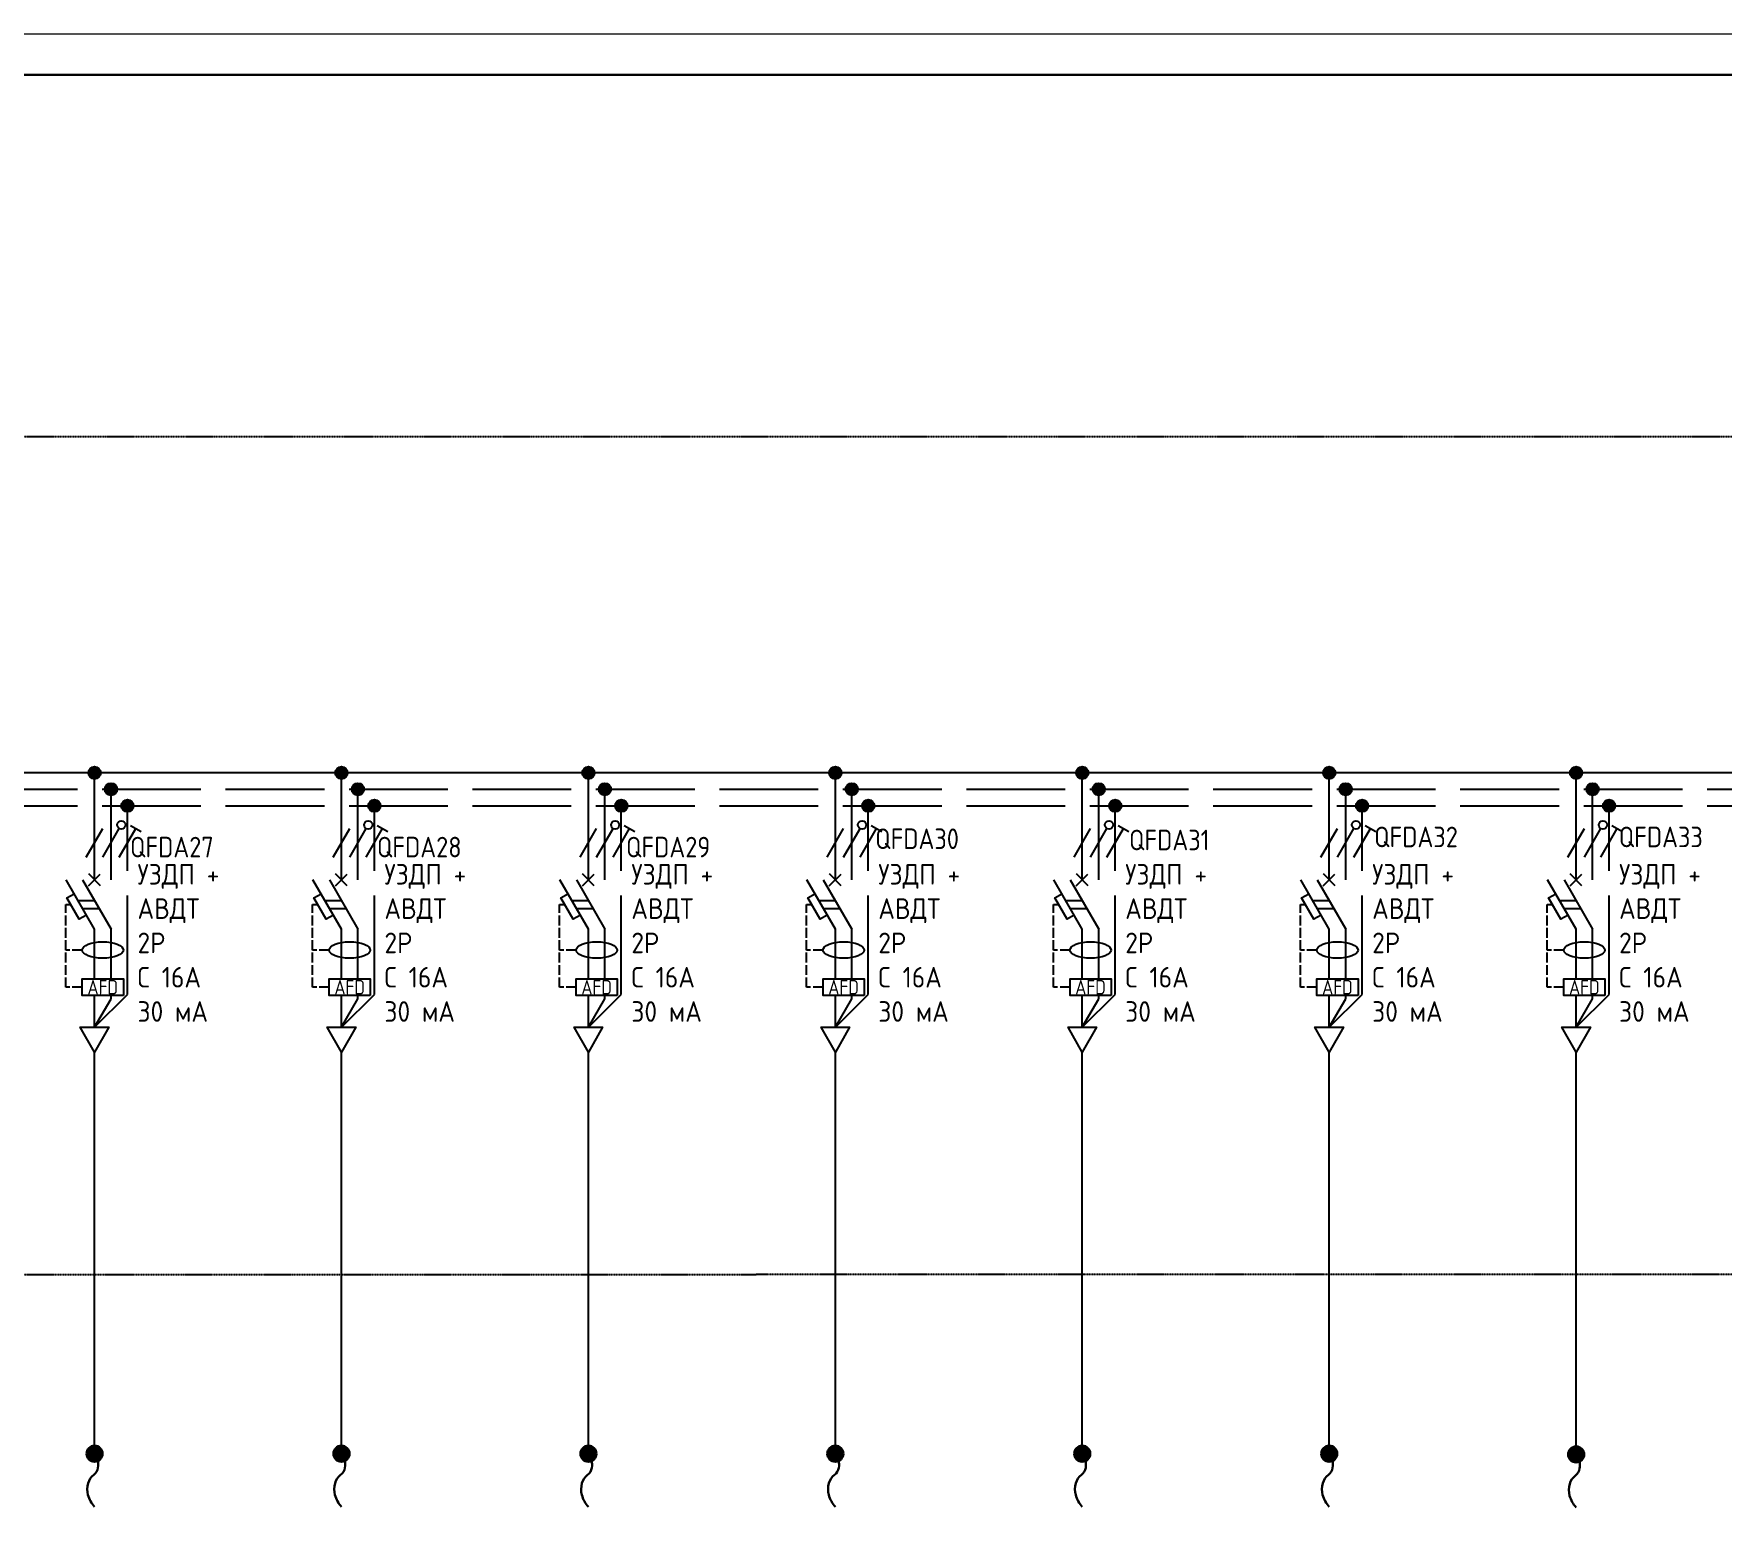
# Model space of a CAD drawing. Header units: millimetres. Extents: x -32 to 417638015, y -35 to 175284279.
# Drawn here: x 514249 to 534762, y 44321 to 62248 of the extents above; entities that cross this region are included whole.
import ezdxf
from ezdxf.enums import TextEntityAlignment as Align

# ---------------------------------------------------------------- set-up
doc = ezdxf.new("R2010")
doc.units = ezdxf.units.MM
doc.linetypes.add('ACAD_ISO02W100', pattern=[15, 12, -3])
doc.linetypes.add('DASHED2', pattern=[0.375, 0.25, -0.125])
for name, color, linetype in [('4_Однолинейная схема', 7, 'Continuous'), ('A-HATCH-WALL', 7, 'Continuous'), ('RAMKA', 7, 'Continuous')]:
    doc.layers.add(name, color=color, linetype=linetype)
doc.layers.add('ЭОМ_Кабельный вывод', color=1, linetype='Continuous', lineweight=35)
doc.styles.add('DS23_Isopeur', font='isocpeur.ttf')
doc.styles.add('GOST Common', font='GOST_Common.ttf', dxfattribs={"width": 0.9, "height": 350})
doc.styles.add('GOST Common ISO', font='GOST_Common.ttf', dxfattribs={"width": 0.9, "height": 2.5})
doc.styles.add('RAMKA', font='isocpeur.ttf', dxfattribs={"oblique": 15, "height": 5})
doc.styles.get("Standard").update_dxf_attribs({"font": 'arial.ttf'})

# ---------------------------------------------------------------- blocks, each defined once
blk = doc.blocks.new('*U1041')
at = {"layer": '4_Однолинейная схема'}
blk.add_line((1109.37, 0), (0, 0), dxfattribs=at)
at = {"layer": '4_Однолинейная схема', "linetype": 'ACAD_ISO02W100'}
for p, q in [((0, -2), (1109.37, -2)), ((0, -4), (1109.37, -4))]:
    blk.add_line(p, q, dxfattribs=at)
blk = doc.blocks.new('*U75')
at = {"lineweight": -2}
h = blk.add_hatch(color=0, dxfattribs=at)
h.dxf.hatch_style = 1
edge = h.paths.add_edge_path()
edge.add_arc((0, 0), 65, 0, 360)
at = {"color": 0, "lineweight": -2}
blk.add_lwpolyline([(0, 0, -0.089362), (26, -58, -0.105459), (28, -113, -0.18734), (-7, -172, 0.159257), (-52, -238, 0.13816), (-53, -334, 0.121425), (0, -430)], format="xyb", dxfattribs=at)
blk.add_circle((0, 0), 65, dxfattribs=at)
at = {"color": 7, "style": 'GOST Common', "width": 0.9}
blk.add_attdef('ОБОРУДОВАНИЕ', (-96, -331), '', height=250, dxfattribs=at)
blk = doc.blocks.new('*U998')
at = {"linetype": 'ByBlock', "lineweight": -2}
blk.add_lwpolyline([(0, -1.02), (0, 47.88)], dxfattribs=at)
at = {"layer": 'ЭОМ_Кабельный вывод', "lineweight": 30, "xscale": 0.015, "yscale": 0.015, "zscale": 0.015}
blk.add_blockref('*U75', (0, -1.02), dxfattribs=at)
at = {"style": 'GOST Common ISO'}
for tag, p in [('1_СТРОКА', (4.43, -0.04)), ('2_СТРОКА', (9.18, -0.04)), ('3_СТРОКА', (13.93, -0.04)), ('4_СТРОКА', (18.38, -0.25)), ('ТРАССА', (-0.32, -0.04))]:
    blk.add_attdef(tag, p, '', height=2.5, rotation=90, dxfattribs=at)
blk = doc.blocks.new('*U1001')
at = {"lineweight": -2}
h = blk.add_hatch(color=256, dxfattribs=at)
h.dxf.hatch_style = 1
edge = h.paths.add_edge_path()
edge.add_arc((0, 0), 0.75, 0, 360)
at = {"layer": 'A-HATCH-WALL', "lineweight": -2}
h = blk.add_hatch(color=256, dxfattribs=at)
h.dxf.hatch_style = 1
edge = h.paths.add_edge_path()
edge.add_arc((2, -2), 0.75, 0, 360)
h = blk.add_hatch(color=256, dxfattribs=at)
h.dxf.hatch_style = 1
edge = h.paths.add_edge_path()
edge.add_arc((4, -4), 0.75, 0, 360)
at = {"lineweight": -2}
for points in [[(0, -13), (0, 0)], [(0.71, -13.71), (-0.71, -12.29)], [(0, -25.05), (0, -19), (-3.46, -13)], [(-1.46, -13), (2, -19)], [(-0.73, -13.73), (0.69, -12.31)], [(-0.98, -17.3), (-1.85, -17.8), (-3.35, -15.2), (-2.48, -14.7)], [(-2.02, -15.5), (-0.02, -15.5)], [(-1.44, -16.5), (0.56, -16.5)], [(0, -30.92), (0, -27.05)]]:
    blk.add_lwpolyline(points, dxfattribs=at)
at = {"linetype": 'ACAD_ISO02W100', "lineweight": -2}
for points in [[(2, -13), (2, -2)], [(4, -26.92), (4, -4)], [(2, -25.05), (2, -19)], [(0, -30.92), (4, -26.92)], [(0, -30.92), (2, -27.46), (2, -26.97)]]:
    blk.add_lwpolyline(points, dxfattribs=at)
at = {"color": 1, "lineweight": -2}
for points in [[(-1, -10.23), (1, -6.77)], [(1, -10.23), (3, -6.77)], [(3, -10.23), (5, -6.77)], [(4.35, -6.39), (5.65, -7.14)]]:
    blk.add_lwpolyline(points, dxfattribs=at)
at = {"color": 1, "linetype": 'ACAD_ISO02W100', "lineweight": -2, "ltscale": 0.1}
for points in [[(-3.5, -21.53), (-3.5, -21.53), (-3.5, -16), (-2.89, -16)], [(-1.5, -21.53), (-3.5, -21.53)], [(-1.5, -26.05), (-3.5, -26.05), (-3.5, -21.53)]]:
    blk.add_lwpolyline(points, dxfattribs=at)
at = {"lineweight": -2}
blk.add_lwpolyline([(0, -33.92), (-1.73, -30.92), (1.73, -30.92)], close=True, dxfattribs=at)
for centre in [(0, 0), (2, -2), (4, -4)]:
    blk.add_circle(centre, 0.75, dxfattribs=at)
at = {"color": 1, "lineweight": -2}
blk.add_circle((3.25, -6.33), 0.5, dxfattribs=at)
at = {"lineweight": -2}
blk.add_ellipse((1, -21.53), major_axis=(2.5, 0), ratio=0.4, dxfattribs=at)
at = {"style": 'GOST Common ISO', "width": 0.9}
blk.add_attdef('ФАЗА', text='', height=2.5, dxfattribs=at).set_placement((0, 2), align=Align.CENTER)
at = {"lineweight": -2}
blk.add_wipeout([(-1.49, -25.05), (3.5, -25.05), (3.5, -27.05), (-1.49, -27.05)], dxfattribs=at)
blk.add_lwpolyline([(3.5, -27.05), (-1.49, -27.05), (-1.49, -25.05), (3.5, -25.05)], close=True, dxfattribs=at)
at = {"lineweight": -2, "insert": (1, -26.05), "char_height": 1.75, "attachment_point": 5, "style": 'GOST Common ISO'}
blk.add_mtext_dynamic_manual_height_columns('AFD', width=4.9912, gutter_width=12.5, heights=[0], dxfattribs=at)
blk = doc.blocks.new('*U948')
at = {"linetype": 'ByBlock', "lineweight": -2}
blk.add_lwpolyline([(0, -1.02), (0, 47.88)], dxfattribs=at)
at = {"layer": 'ЭОМ_Кабельный вывод', "lineweight": 30, "xscale": 0.015, "yscale": 0.015, "zscale": 0.015}
blk.add_blockref('*U75', (0, -1.02), dxfattribs=at)
at = {"style": 'GOST Common ISO'}
for tag, p in [('1_СТРОКА', (4.43, -0.04)), ('2_СТРОКА', (9.18, -0.04)), ('3_СТРОКА', (13.93, -0.04)), ('4_СТРОКА', (18.38, -0.25)), ('ТРАССА', (-0.32, -0.04))]:
    blk.add_attdef(tag, p, '', height=2.5, rotation=90, dxfattribs=at)
blk = doc.blocks.new('*U951')
at = {"lineweight": -2}
h = blk.add_hatch(color=256, dxfattribs=at)
h.dxf.hatch_style = 1
edge = h.paths.add_edge_path()
edge.add_arc((0, 0), 0.75, 0, 360)
at = {"layer": 'A-HATCH-WALL', "lineweight": -2}
h = blk.add_hatch(color=256, dxfattribs=at)
h.dxf.hatch_style = 1
edge = h.paths.add_edge_path()
edge.add_arc((2, -2), 0.75, 0, 360)
h = blk.add_hatch(color=256, dxfattribs=at)
h.dxf.hatch_style = 1
edge = h.paths.add_edge_path()
edge.add_arc((4, -4), 0.75, 0, 360)
at = {"lineweight": -2}
for points in [[(0, -13), (0, 0)], [(0.71, -13.71), (-0.71, -12.29)], [(0, -25.05), (0, -19), (-3.46, -13)], [(-1.46, -13), (2, -19)], [(-0.73, -13.73), (0.69, -12.31)], [(-0.98, -17.3), (-1.85, -17.8), (-3.35, -15.2), (-2.48, -14.7)], [(-2.02, -15.5), (-0.02, -15.5)], [(-1.44, -16.5), (0.56, -16.5)], [(0, -30.92), (0, -27.05)]]:
    blk.add_lwpolyline(points, dxfattribs=at)
at = {"linetype": 'ACAD_ISO02W100', "lineweight": -2}
for points in [[(2, -13), (2, -2)], [(4, -26.92), (4, -4)], [(2, -25.05), (2, -19)], [(0, -30.92), (4, -26.92)], [(0, -30.92), (2, -27.46), (2, -26.97)]]:
    blk.add_lwpolyline(points, dxfattribs=at)
at = {"color": 1, "lineweight": -2}
for points in [[(-1, -10.23), (1, -6.77)], [(1, -10.23), (3, -6.77)], [(3, -10.23), (5, -6.77)], [(4.35, -6.39), (5.65, -7.14)]]:
    blk.add_lwpolyline(points, dxfattribs=at)
at = {"color": 1, "linetype": 'ACAD_ISO02W100', "lineweight": -2, "ltscale": 0.1}
for points in [[(-3.5, -21.53), (-3.5, -21.53), (-3.5, -16), (-2.89, -16)], [(-1.5, -21.53), (-3.5, -21.53)], [(-1.5, -26.05), (-3.5, -26.05), (-3.5, -21.53)]]:
    blk.add_lwpolyline(points, dxfattribs=at)
at = {"lineweight": -2}
blk.add_lwpolyline([(0, -33.92), (-1.73, -30.92), (1.73, -30.92)], close=True, dxfattribs=at)
for centre in [(0, 0), (2, -2), (4, -4)]:
    blk.add_circle(centre, 0.75, dxfattribs=at)
at = {"color": 1, "lineweight": -2}
blk.add_circle((3.25, -6.33), 0.5, dxfattribs=at)
at = {"lineweight": -2}
blk.add_ellipse((1, -21.53), major_axis=(2.5, 0), ratio=0.4, dxfattribs=at)
at = {"style": 'GOST Common ISO', "width": 0.9}
blk.add_attdef('ФАЗА', text='', height=2.5, dxfattribs=at).set_placement((0, 2), align=Align.CENTER)
at = {"lineweight": -2}
blk.add_wipeout([(-1.49, -25.05), (3.5, -25.05), (3.5, -27.05), (-1.49, -27.05)], dxfattribs=at)
blk.add_lwpolyline([(3.5, -27.05), (-1.49, -27.05), (-1.49, -25.05), (3.5, -25.05)], close=True, dxfattribs=at)
at = {"lineweight": -2, "insert": (1, -26.05), "char_height": 1.75, "attachment_point": 5, "style": 'GOST Common ISO'}
blk.add_mtext_dynamic_manual_height_columns('AFD', width=4.9912, gutter_width=12.5, heights=[0], dxfattribs=at)
blk = doc.blocks.new('*U952')
at = {"linetype": 'ByBlock', "lineweight": -2}
blk.add_lwpolyline([(0, -1.02), (0, 47.88)], dxfattribs=at)
at = {"layer": 'ЭОМ_Кабельный вывод', "lineweight": 30, "xscale": 0.015, "yscale": 0.015, "zscale": 0.015}
blk.add_blockref('*U75', (0, -1.02), dxfattribs=at)
at = {"style": 'GOST Common ISO'}
for tag, p in [('1_СТРОКА', (4.43, -0.04)), ('2_СТРОКА', (9.18, -0.04)), ('3_СТРОКА', (13.93, -0.04)), ('4_СТРОКА', (18.38, -0.25)), ('ТРАССА', (-0.32, -0.04))]:
    blk.add_attdef(tag, p, '', height=2.5, rotation=90, dxfattribs=at)
blk = doc.blocks.new('*U992')
at = {"lineweight": -2}
h = blk.add_hatch(color=256, dxfattribs=at)
h.dxf.hatch_style = 1
edge = h.paths.add_edge_path()
edge.add_arc((0, 0), 0.75, 0, 360)
at = {"layer": 'A-HATCH-WALL', "lineweight": -2}
h = blk.add_hatch(color=256, dxfattribs=at)
h.dxf.hatch_style = 1
edge = h.paths.add_edge_path()
edge.add_arc((2, -2), 0.75, 0, 360)
h = blk.add_hatch(color=256, dxfattribs=at)
h.dxf.hatch_style = 1
edge = h.paths.add_edge_path()
edge.add_arc((4, -4), 0.75, 0, 360)
at = {"lineweight": -2}
for points in [[(0, -13), (0, 0)], [(0.71, -13.71), (-0.71, -12.29)], [(0, -25.05), (0, -19), (-3.46, -13)], [(-1.46, -13), (2, -19)], [(-0.73, -13.73), (0.69, -12.31)], [(-0.98, -17.3), (-1.85, -17.8), (-3.35, -15.2), (-2.48, -14.7)], [(-2.02, -15.5), (-0.02, -15.5)], [(-1.44, -16.5), (0.56, -16.5)], [(0, -30.92), (0, -27.05)]]:
    blk.add_lwpolyline(points, dxfattribs=at)
at = {"linetype": 'ACAD_ISO02W100', "lineweight": -2}
for points in [[(2, -13), (2, -2)], [(4, -26.92), (4, -4)], [(2, -25.05), (2, -19)], [(0, -30.92), (4, -26.92)], [(0, -30.92), (2, -27.46), (2, -26.97)]]:
    blk.add_lwpolyline(points, dxfattribs=at)
at = {"color": 1, "lineweight": -2}
for points in [[(-1, -10.23), (1, -6.77)], [(1, -10.23), (3, -6.77)], [(3, -10.23), (5, -6.77)], [(4.35, -6.39), (5.65, -7.14)]]:
    blk.add_lwpolyline(points, dxfattribs=at)
at = {"color": 1, "linetype": 'ACAD_ISO02W100', "lineweight": -2, "ltscale": 0.1}
for points in [[(-3.5, -21.53), (-3.5, -21.53), (-3.5, -16), (-2.89, -16)], [(-1.5, -21.53), (-3.5, -21.53)], [(-1.5, -26.05), (-3.5, -26.05), (-3.5, -21.53)]]:
    blk.add_lwpolyline(points, dxfattribs=at)
at = {"lineweight": -2}
blk.add_lwpolyline([(0, -33.92), (-1.73, -30.92), (1.73, -30.92)], close=True, dxfattribs=at)
for centre in [(0, 0), (2, -2), (4, -4)]:
    blk.add_circle(centre, 0.75, dxfattribs=at)
at = {"color": 1, "lineweight": -2}
blk.add_circle((3.25, -6.33), 0.5, dxfattribs=at)
at = {"lineweight": -2}
blk.add_ellipse((1, -21.53), major_axis=(2.5, 0), ratio=0.4, dxfattribs=at)
at = {"style": 'GOST Common ISO', "width": 0.9}
blk.add_attdef('ФАЗА', text='', height=2.5, dxfattribs=at).set_placement((0, 2), align=Align.CENTER)
at = {"lineweight": -2}
blk.add_wipeout([(-1.49, -25.05), (3.5, -25.05), (3.5, -27.05), (-1.49, -27.05)], dxfattribs=at)
blk.add_lwpolyline([(3.5, -27.05), (-1.49, -27.05), (-1.49, -25.05), (3.5, -25.05)], close=True, dxfattribs=at)
at = {"lineweight": -2, "insert": (1, -26.05), "char_height": 1.75, "attachment_point": 5, "style": 'GOST Common ISO'}
blk.add_mtext_dynamic_manual_height_columns('AFD', width=4.9912, gutter_width=12.5, heights=[0], dxfattribs=at)
blk = doc.blocks.new('*U993')
at = {"linetype": 'ByBlock', "lineweight": -2}
blk.add_lwpolyline([(0, -1.02), (0, 47.88)], dxfattribs=at)
at = {"layer": 'ЭОМ_Кабельный вывод', "lineweight": 30, "xscale": 0.015, "yscale": 0.015, "zscale": 0.015}
blk.add_blockref('*U75', (0, -1.02), dxfattribs=at)
at = {"style": 'GOST Common ISO'}
for tag, p in [('1_СТРОКА', (4.43, -0.04)), ('2_СТРОКА', (9.18, -0.04)), ('3_СТРОКА', (13.93, -0.04)), ('4_СТРОКА', (18.38, -0.25)), ('ТРАССА', (-0.32, -0.04))]:
    blk.add_attdef(tag, p, '', height=2.5, rotation=90, dxfattribs=at)
blk = doc.blocks.new('*U996')
at = {"lineweight": -2}
h = blk.add_hatch(color=256, dxfattribs=at)
h.dxf.hatch_style = 1
edge = h.paths.add_edge_path()
edge.add_arc((0, 0), 0.75, 0, 360)
at = {"layer": 'A-HATCH-WALL', "lineweight": -2}
h = blk.add_hatch(color=256, dxfattribs=at)
h.dxf.hatch_style = 1
edge = h.paths.add_edge_path()
edge.add_arc((2, -2), 0.75, 0, 360)
h = blk.add_hatch(color=256, dxfattribs=at)
h.dxf.hatch_style = 1
edge = h.paths.add_edge_path()
edge.add_arc((4, -4), 0.75, 0, 360)
at = {"lineweight": -2}
for points in [[(0, -13), (0, 0)], [(0.71, -13.71), (-0.71, -12.29)], [(0, -25.05), (0, -19), (-3.46, -13)], [(-1.46, -13), (2, -19)], [(-0.73, -13.73), (0.69, -12.31)], [(-0.98, -17.3), (-1.85, -17.8), (-3.35, -15.2), (-2.48, -14.7)], [(-2.02, -15.5), (-0.02, -15.5)], [(-1.44, -16.5), (0.56, -16.5)], [(0, -30.92), (0, -27.05)]]:
    blk.add_lwpolyline(points, dxfattribs=at)
at = {"linetype": 'ACAD_ISO02W100', "lineweight": -2}
for points in [[(2, -13), (2, -2)], [(4, -26.92), (4, -4)], [(2, -25.05), (2, -19)], [(0, -30.92), (4, -26.92)], [(0, -30.92), (2, -27.46), (2, -26.97)]]:
    blk.add_lwpolyline(points, dxfattribs=at)
at = {"color": 1, "lineweight": -2}
for points in [[(-1, -10.23), (1, -6.77)], [(1, -10.23), (3, -6.77)], [(3, -10.23), (5, -6.77)], [(4.35, -6.39), (5.65, -7.14)]]:
    blk.add_lwpolyline(points, dxfattribs=at)
at = {"color": 1, "linetype": 'ACAD_ISO02W100', "lineweight": -2, "ltscale": 0.1}
for points in [[(-3.5, -21.53), (-3.5, -21.53), (-3.5, -16), (-2.89, -16)], [(-1.5, -21.53), (-3.5, -21.53)], [(-1.5, -26.05), (-3.5, -26.05), (-3.5, -21.53)]]:
    blk.add_lwpolyline(points, dxfattribs=at)
at = {"lineweight": -2}
blk.add_lwpolyline([(0, -33.92), (-1.73, -30.92), (1.73, -30.92)], close=True, dxfattribs=at)
for centre in [(0, 0), (2, -2), (4, -4)]:
    blk.add_circle(centre, 0.75, dxfattribs=at)
at = {"color": 1, "lineweight": -2}
blk.add_circle((3.25, -6.33), 0.5, dxfattribs=at)
at = {"lineweight": -2}
blk.add_ellipse((1, -21.53), major_axis=(2.5, 0), ratio=0.4, dxfattribs=at)
at = {"style": 'GOST Common ISO', "width": 0.9}
blk.add_attdef('ФАЗА', text='', height=2.5, dxfattribs=at).set_placement((0, 2), align=Align.CENTER)
at = {"lineweight": -2}
blk.add_wipeout([(-1.49, -25.05), (3.5, -25.05), (3.5, -27.05), (-1.49, -27.05)], dxfattribs=at)
blk.add_lwpolyline([(3.5, -27.05), (-1.49, -27.05), (-1.49, -25.05), (3.5, -25.05)], close=True, dxfattribs=at)
at = {"lineweight": -2, "insert": (1, -26.05), "char_height": 1.75, "attachment_point": 5, "style": 'GOST Common ISO'}
blk.add_mtext_dynamic_manual_height_columns('AFD', width=4.9912, gutter_width=12.5, heights=[0], dxfattribs=at)
blk = doc.blocks.new('*U962')
at = {"linetype": 'ByBlock', "lineweight": -2}
blk.add_lwpolyline([(0, -1.02), (0, 47.88)], dxfattribs=at)
at = {"layer": 'ЭОМ_Кабельный вывод', "lineweight": 30, "xscale": 0.015, "yscale": 0.015, "zscale": 0.015}
blk.add_blockref('*U75', (0, -1.02), dxfattribs=at)
at = {"style": 'GOST Common ISO'}
for tag, p in [('1_СТРОКА', (4.43, -0.04)), ('2_СТРОКА', (9.18, -0.04)), ('3_СТРОКА', (13.93, -0.04)), ('4_СТРОКА', (18.38, -0.25)), ('ТРАССА', (-0.32, -0.04))]:
    blk.add_attdef(tag, p, '', height=2.5, rotation=90, dxfattribs=at)
blk = doc.blocks.new('*U965')
at = {"lineweight": -2}
h = blk.add_hatch(color=256, dxfattribs=at)
h.dxf.hatch_style = 1
edge = h.paths.add_edge_path()
edge.add_arc((0, 0), 0.75, 0, 360)
at = {"layer": 'A-HATCH-WALL', "lineweight": -2}
h = blk.add_hatch(color=256, dxfattribs=at)
h.dxf.hatch_style = 1
edge = h.paths.add_edge_path()
edge.add_arc((2, -2), 0.75, 0, 360)
h = blk.add_hatch(color=256, dxfattribs=at)
h.dxf.hatch_style = 1
edge = h.paths.add_edge_path()
edge.add_arc((4, -4), 0.75, 0, 360)
at = {"lineweight": -2}
for points in [[(0, -13), (0, 0)], [(0.71, -13.71), (-0.71, -12.29)], [(0, -25.05), (0, -19), (-3.46, -13)], [(-1.46, -13), (2, -19)], [(-0.73, -13.73), (0.69, -12.31)], [(-0.98, -17.3), (-1.85, -17.8), (-3.35, -15.2), (-2.48, -14.7)], [(-2.02, -15.5), (-0.02, -15.5)], [(-1.44, -16.5), (0.56, -16.5)], [(0, -30.92), (0, -27.05)]]:
    blk.add_lwpolyline(points, dxfattribs=at)
at = {"linetype": 'ACAD_ISO02W100', "lineweight": -2}
for points in [[(2, -13), (2, -2)], [(4, -26.92), (4, -4)], [(2, -25.05), (2, -19)], [(0, -30.92), (4, -26.92)], [(0, -30.92), (2, -27.46), (2, -26.97)]]:
    blk.add_lwpolyline(points, dxfattribs=at)
at = {"color": 1, "lineweight": -2}
for points in [[(-1, -10.23), (1, -6.77)], [(1, -10.23), (3, -6.77)], [(3, -10.23), (5, -6.77)], [(4.35, -6.39), (5.65, -7.14)]]:
    blk.add_lwpolyline(points, dxfattribs=at)
at = {"color": 1, "linetype": 'ACAD_ISO02W100', "lineweight": -2, "ltscale": 0.1}
for points in [[(-3.5, -21.53), (-3.5, -21.53), (-3.5, -16), (-2.89, -16)], [(-1.5, -21.53), (-3.5, -21.53)], [(-1.5, -26.05), (-3.5, -26.05), (-3.5, -21.53)]]:
    blk.add_lwpolyline(points, dxfattribs=at)
at = {"lineweight": -2}
blk.add_lwpolyline([(0, -33.92), (-1.73, -30.92), (1.73, -30.92)], close=True, dxfattribs=at)
for centre in [(0, 0), (2, -2), (4, -4)]:
    blk.add_circle(centre, 0.75, dxfattribs=at)
at = {"color": 1, "lineweight": -2}
blk.add_circle((3.25, -6.33), 0.5, dxfattribs=at)
at = {"lineweight": -2}
blk.add_ellipse((1, -21.53), major_axis=(2.5, 0), ratio=0.4, dxfattribs=at)
at = {"style": 'GOST Common ISO', "width": 0.9}
blk.add_attdef('ФАЗА', text='', height=2.5, dxfattribs=at).set_placement((0, 2), align=Align.CENTER)
at = {"lineweight": -2}
blk.add_wipeout([(-1.49, -25.05), (3.5, -25.05), (3.5, -27.05), (-1.49, -27.05)], dxfattribs=at)
blk.add_lwpolyline([(3.5, -27.05), (-1.49, -27.05), (-1.49, -25.05), (3.5, -25.05)], close=True, dxfattribs=at)
at = {"lineweight": -2, "insert": (1, -26.05), "char_height": 1.75, "attachment_point": 5, "style": 'GOST Common ISO'}
blk.add_mtext_dynamic_manual_height_columns('AFD', width=4.9912, gutter_width=12.5, heights=[0], dxfattribs=at)
blk = doc.blocks.new('*U966')
at = {"lineweight": -2}
h = blk.add_hatch(color=256, dxfattribs=at)
h.dxf.hatch_style = 1
edge = h.paths.add_edge_path()
edge.add_arc((0, 0), 0.75, 0, 360)
at = {"layer": 'A-HATCH-WALL', "lineweight": -2}
h = blk.add_hatch(color=256, dxfattribs=at)
h.dxf.hatch_style = 1
edge = h.paths.add_edge_path()
edge.add_arc((2, -2), 0.75, 0, 360)
h = blk.add_hatch(color=256, dxfattribs=at)
h.dxf.hatch_style = 1
edge = h.paths.add_edge_path()
edge.add_arc((4, -4), 0.75, 0, 360)
at = {"lineweight": -2}
for points in [[(0, -13), (0, 0)], [(0.71, -13.71), (-0.71, -12.29)], [(0, -25.05), (0, -19), (-3.46, -13)], [(-1.46, -13), (2, -19)], [(-0.73, -13.73), (0.69, -12.31)], [(-0.98, -17.3), (-1.85, -17.8), (-3.35, -15.2), (-2.48, -14.7)], [(-2.02, -15.5), (-0.02, -15.5)], [(-1.44, -16.5), (0.56, -16.5)], [(0, -30.92), (0, -27.05)]]:
    blk.add_lwpolyline(points, dxfattribs=at)
at = {"linetype": 'ACAD_ISO02W100', "lineweight": -2}
for points in [[(2, -13), (2, -2)], [(4, -26.92), (4, -4)], [(2, -25.05), (2, -19)], [(0, -30.92), (4, -26.92)], [(0, -30.92), (2, -27.46), (2, -26.97)]]:
    blk.add_lwpolyline(points, dxfattribs=at)
at = {"color": 1, "lineweight": -2}
for points in [[(-1, -10.23), (1, -6.77)], [(1, -10.23), (3, -6.77)], [(3, -10.23), (5, -6.77)], [(4.35, -6.39), (5.65, -7.14)]]:
    blk.add_lwpolyline(points, dxfattribs=at)
at = {"color": 1, "linetype": 'ACAD_ISO02W100', "lineweight": -2, "ltscale": 0.1}
for points in [[(-3.5, -21.53), (-3.5, -21.53), (-3.5, -16), (-2.89, -16)], [(-1.5, -21.53), (-3.5, -21.53)], [(-1.5, -26.05), (-3.5, -26.05), (-3.5, -21.53)]]:
    blk.add_lwpolyline(points, dxfattribs=at)
at = {"lineweight": -2}
blk.add_lwpolyline([(0, -33.92), (-1.73, -30.92), (1.73, -30.92)], close=True, dxfattribs=at)
for centre in [(0, 0), (2, -2), (4, -4)]:
    blk.add_circle(centre, 0.75, dxfattribs=at)
at = {"color": 1, "lineweight": -2}
blk.add_circle((3.25, -6.33), 0.5, dxfattribs=at)
at = {"lineweight": -2}
blk.add_ellipse((1, -21.53), major_axis=(2.5, 0), ratio=0.4, dxfattribs=at)
at = {"style": 'GOST Common ISO', "width": 0.9}
blk.add_attdef('ФАЗА', text='', height=2.5, dxfattribs=at).set_placement((0, 2), align=Align.CENTER)
at = {"lineweight": -2}
blk.add_wipeout([(-1.49, -25.05), (3.5, -25.05), (3.5, -27.05), (-1.49, -27.05)], dxfattribs=at)
blk.add_lwpolyline([(3.5, -27.05), (-1.49, -27.05), (-1.49, -25.05), (3.5, -25.05)], close=True, dxfattribs=at)
at = {"lineweight": -2, "insert": (1, -26.05), "char_height": 1.75, "attachment_point": 5, "style": 'GOST Common ISO'}
blk.add_mtext_dynamic_manual_height_columns('AFD', width=4.9912, gutter_width=12.5, heights=[0], dxfattribs=at)
blk = doc.blocks.new('*U967')
at = {"lineweight": -2}
h = blk.add_hatch(color=256, dxfattribs=at)
h.dxf.hatch_style = 1
edge = h.paths.add_edge_path()
edge.add_arc((0, 0), 0.75, 0, 360)
at = {"layer": 'A-HATCH-WALL', "lineweight": -2}
h = blk.add_hatch(color=256, dxfattribs=at)
h.dxf.hatch_style = 1
edge = h.paths.add_edge_path()
edge.add_arc((2, -2), 0.75, 0, 360)
h = blk.add_hatch(color=256, dxfattribs=at)
h.dxf.hatch_style = 1
edge = h.paths.add_edge_path()
edge.add_arc((4, -4), 0.75, 0, 360)
at = {"lineweight": -2}
for points in [[(0, -13), (0, 0)], [(0.71, -13.71), (-0.71, -12.29)], [(0, -25.05), (0, -19), (-3.46, -13)], [(-1.46, -13), (2, -19)], [(-0.73, -13.73), (0.69, -12.31)], [(-0.98, -17.3), (-1.85, -17.8), (-3.35, -15.2), (-2.48, -14.7)], [(-2.02, -15.5), (-0.02, -15.5)], [(-1.44, -16.5), (0.56, -16.5)], [(0, -30.92), (0, -27.05)]]:
    blk.add_lwpolyline(points, dxfattribs=at)
at = {"linetype": 'ACAD_ISO02W100', "lineweight": -2}
for points in [[(2, -13), (2, -2)], [(4, -26.92), (4, -4)], [(2, -25.05), (2, -19)], [(0, -30.92), (4, -26.92)], [(0, -30.92), (2, -27.46), (2, -26.97)]]:
    blk.add_lwpolyline(points, dxfattribs=at)
at = {"color": 1, "lineweight": -2}
for points in [[(-1, -10.23), (1, -6.77)], [(1, -10.23), (3, -6.77)], [(3, -10.23), (5, -6.77)], [(4.35, -6.39), (5.65, -7.14)]]:
    blk.add_lwpolyline(points, dxfattribs=at)
at = {"color": 1, "linetype": 'ACAD_ISO02W100', "lineweight": -2, "ltscale": 0.1}
for points in [[(-3.5, -21.53), (-3.5, -21.53), (-3.5, -16), (-2.89, -16)], [(-1.5, -21.53), (-3.5, -21.53)], [(-1.5, -26.05), (-3.5, -26.05), (-3.5, -21.53)]]:
    blk.add_lwpolyline(points, dxfattribs=at)
at = {"lineweight": -2}
blk.add_lwpolyline([(0, -33.92), (-1.73, -30.92), (1.73, -30.92)], close=True, dxfattribs=at)
for centre in [(0, 0), (2, -2), (4, -4)]:
    blk.add_circle(centre, 0.75, dxfattribs=at)
at = {"color": 1, "lineweight": -2}
blk.add_circle((3.25, -6.33), 0.5, dxfattribs=at)
at = {"lineweight": -2}
blk.add_ellipse((1, -21.53), major_axis=(2.5, 0), ratio=0.4, dxfattribs=at)
at = {"style": 'GOST Common ISO', "width": 0.9}
blk.add_attdef('ФАЗА', text='', height=2.5, dxfattribs=at).set_placement((0, 2), align=Align.CENTER)
at = {"lineweight": -2}
blk.add_wipeout([(-1.49, -25.05), (3.5, -25.05), (3.5, -27.05), (-1.49, -27.05)], dxfattribs=at)
blk.add_lwpolyline([(3.5, -27.05), (-1.49, -27.05), (-1.49, -25.05), (3.5, -25.05)], close=True, dxfattribs=at)
at = {"lineweight": -2, "insert": (1, -26.05), "char_height": 1.75, "attachment_point": 5, "style": 'GOST Common ISO'}
blk.add_mtext_dynamic_manual_height_columns('AFD', width=4.9912, gutter_width=12.5, heights=[0], dxfattribs=at)
blk = doc.blocks.new('*U944')
at = {"linetype": 'ByBlock', "lineweight": -2}
blk.add_lwpolyline([(0, -1.02), (0, 47.88)], dxfattribs=at)
at = {"layer": 'ЭОМ_Кабельный вывод', "lineweight": 30, "xscale": 0.015, "yscale": 0.015, "zscale": 0.015}
blk.add_blockref('*U75', (0, -1.02), dxfattribs=at)
at = {"style": 'GOST Common ISO'}
for tag, p in [('1_СТРОКА', (4.43, -0.04)), ('2_СТРОКА', (9.18, -0.04)), ('3_СТРОКА', (13.93, -0.04)), ('4_СТРОКА', (18.38, -0.25)), ('ТРАССА', (-0.32, -0.04))]:
    blk.add_attdef(tag, p, '', height=2.5, rotation=90, dxfattribs=at)
blk = doc.blocks.new('*U971')
at = {"linetype": 'ByBlock', "lineweight": -2}
blk.add_lwpolyline([(0, -1.02), (0, 47.88)], dxfattribs=at)
at = {"layer": 'ЭОМ_Кабельный вывод', "lineweight": 30, "xscale": 0.015, "yscale": 0.015, "zscale": 0.015}
blk.add_blockref('*U75', (0, -1.02), dxfattribs=at)
at = {"style": 'GOST Common ISO'}
for tag, p in [('1_СТРОКА', (4.43, -0.04)), ('2_СТРОКА', (9.18, -0.04)), ('3_СТРОКА', (13.93, -0.04)), ('4_СТРОКА', (18.38, -0.25)), ('ТРАССА', (-0.32, -0.04))]:
    blk.add_attdef(tag, p, '', height=2.5, rotation=90, dxfattribs=at)
blk = doc.blocks.new('*U972')
at = {"lineweight": 5, "transparency": 33554687}
blk.add_lwpolyline([(0, 0), (0, 420), (1486, 420), (1486, 0)], close=True, dxfattribs=at)
at = {"lineweight": 30, "transparency": 33554687}
blk.add_lwpolyline([(20, 5), (20, 415), (1481, 415), (1481, 5)], close=True, dxfattribs=at)
at = {"transparency": 33554687, "style": 'RAMKA', "oblique": 15, "width": 0.9}
for tag, height, p in [('СТРАНИЦА', 0.00025, (1481, 415)), ('ДАТА1', 2.5, (1356, 32.5)), ('ДАТА2', 2.5, (1356, 27.5)), ('СТАДИЯ', 2.5, (1438.5, 25)), ('ЛИСТ', 2.5, (1453.5, 25)), ('ЛИСТОВ', 2.5, (1471, 25)), ('ДАТА3', 2.5, (1356, 22.5)), ('ДАТА4', 2.5, (1356, 17.5)), ('ДАТА5', 2.5, (1356, 12.5)), ('ДАТА6', 2.5, (1356, 7.5))]:
    blk.add_attdef(tag, text='', height=height, dxfattribs=at).set_placement(p, align=Align.MIDDLE_CENTER)
at = {"transparency": 33554687, "style": 'RAMKA', "oblique": 15, "width": 0.9, "flags": 8}
blk.add_attdef('ШИФР', text='', height=5, dxfattribs=at).set_placement((1421, 55), align=Align.MIDDLE_CENTER)
at = {"transparency": 33554687, "style": 'RAMKA', "oblique": 15, "width": 0.9}
for tag, p in [('ДОЛЖНОСТЬ1', (1297, 32.5)), ('ФИО1', (1317, 32.5)), ('ДОЛЖНОСТЬ2', (1297, 27.5)), ('ФИО2', (1317, 27.5)), ('ДОЛЖНОСТЬ3', (1297, 22.5)), ('ФИО3', (1317, 22.5)), ('ДОЛЖНОСТЬ4', (1297, 17.5)), ('ФИО4', (1317, 17.5)), ('ДОЛЖНОСТЬ5', (1297, 12.5)), ('ФИО5', (1317, 12.5)), ('ДОЛЖНОСТЬ6', (1297, 7.5)), ('ФИО6', (1317, 7.5))]:
    blk.add_attdef(tag, text='', height=2.5, dxfattribs=at).set_placement(p, align=Align.MIDDLE_LEFT)
at = {"lineweight": 13, "transparency": 33554687, "oblique": 15, "width": 0.9}
for tag, flags, p in [('НАИМЕНОВАНИЕ', 128, (1396, 12.5)), ('КОМПАНИЯ', 15, (1456, 12.5))]:
    blk.add_attdef(tag, text='', height=2.5, dxfattribs=dict(at, flags=flags)).set_placement(p, align=Align.MIDDLE_CENTER)
at = {"lineweight": 5, "transparency": 33554687, "oblique": 15, "width": 0.9, "flags": 128}
blk.add_attdef('ОБЪЕКТ', text='', height=2.5, dxfattribs=at).set_placement((1421, 42.5), align=Align.MIDDLE_CENTER)
at = {"transparency": 33554687, "style": 'RAMKA', "oblique": 15, "width": 0.9, "flags": 8}
blk.add_attdef('ФОРМАТЛИСТА', text='', height=2.5, dxfattribs=at).set_placement((1452, 2.5), align=Align.MIDDLE_LEFT)

msp = doc.modelspace()

# ---------------------------------------------------------------- linework, layer by layer
at = {"linetype": 'DASHED2'}
msp.add_lwpolyline([(434202, 47151), (434202, 57354), (547639, 57354), (547636, 47176)], close=True, dxfattribs=at)

# ---------------------------------------------------------------- block references
at = {"color": 1, "xscale": 100, "yscale": 100, "zscale": 100}
for name, p in [('*U998', (514987, 45097)), ('*U948', (517987, 45097)), ('*U952', (520987, 45097)), ('*U993', (523987, 45097)), ('*U962', (526987, 45097))]:
    msp.add_blockref(name, p, dxfattribs=at)
at = {"layer": '4_Однолинейная схема', "color": 0, "xscale": 100, "yscale": 100, "zscale": 100}
msp.add_blockref('*U1041', (435579, 53268), dxfattribs=at)

# ---------------------------------------------------------------- next in the draw order: block references
at = {"xscale": 100, "yscale": 100, "zscale": 100}
for name, p in [('*U1001', (514987, 53268)), ('*U951', (517987, 53268)), ('*U992', (520987, 53268)), ('*U996', (523987, 53268)), ('*U965', (526987, 53268)), ('*U966', (529987, 53268)), ('*U967', (532987, 53268))]:
    msp.add_blockref(name, p, dxfattribs=at)

# ---------------------------------------------------------------- next in the draw order: block references
at = {"color": 1, "xscale": 100, "yscale": 100, "zscale": 100}
for name, p in [('*U944', (529987, 45097)), ('*U971', (532987, 45088))]:
    msp.add_blockref(name, p, dxfattribs=at)
at = {"layer": 'RAMKA', "transparency": 33554687, "xscale": 100, "yscale": 100, "zscale": 100}
msp.add_blockref('*U972', (423003, 20248), dxfattribs=at)

# ---------------------------------------------------------------- next in the draw order: texts
at = {"char_height": 250, "attachment_point": 1}
for s, insert, width, style in [('QFDA30', (524471, 52592), 849.79, 'GOST Common'), ('QFDA31', (527555, 52577), 849.79, 'GOST Common'), ('QFDA32', (530533, 52614), 849.79, 'GOST Common'), ('QFDA33', (533505, 52614), 849.79, 'GOST Common'), ('QFDA27', (515418, 52491), 849.79, 'GOST Common'), ('QFDA28', (518418, 52491), 849.79, 'GOST Common'), ('QFDA29', (521444, 52491), 849.79, 'GOST Common'), ('{\\W0.9;УЗДП + АВДТ\\P2Р\\PС 16А\\P30 мА}', (515509, 52160), 1244.38, 'DS23_Isopeur'), ('{\\W0.9;УЗДП + АВДТ\\P2Р\\PС 16А\\P30 мА}', (518509, 52160), 1244.38, 'DS23_Isopeur'), ('{\\W0.9;УЗДП + АВДТ\\P2Р\\PС 16А\\P30 мА}', (521509, 52160), 1244.38, 'DS23_Isopeur'), ('{\\W0.9;УЗДП + АВДТ\\P2Р\\PС 16А\\P30 мА}', (524509, 52160), 1244.38, 'DS23_Isopeur'), ('{\\W0.9;УЗДП + АВДТ\\P2Р\\PС 16А\\P30 мА}', (527509, 52160), 1244.38, 'DS23_Isopeur'), ('{\\W0.9;УЗДП + АВДТ\\P2Р\\PС 16А\\P30 мА}', (530509, 52160), 1244.38, 'DS23_Isopeur'), ('{\\W0.9;УЗДП + АВДТ\\P2Р\\PС 16А\\P30 мА}', (533509, 52160), 1244.38, 'DS23_Isopeur')]:
    msp.add_mtext(s, dxfattribs=dict(at, insert=insert, width=width, style=style))

doc.saveas('drawing.dxf')
